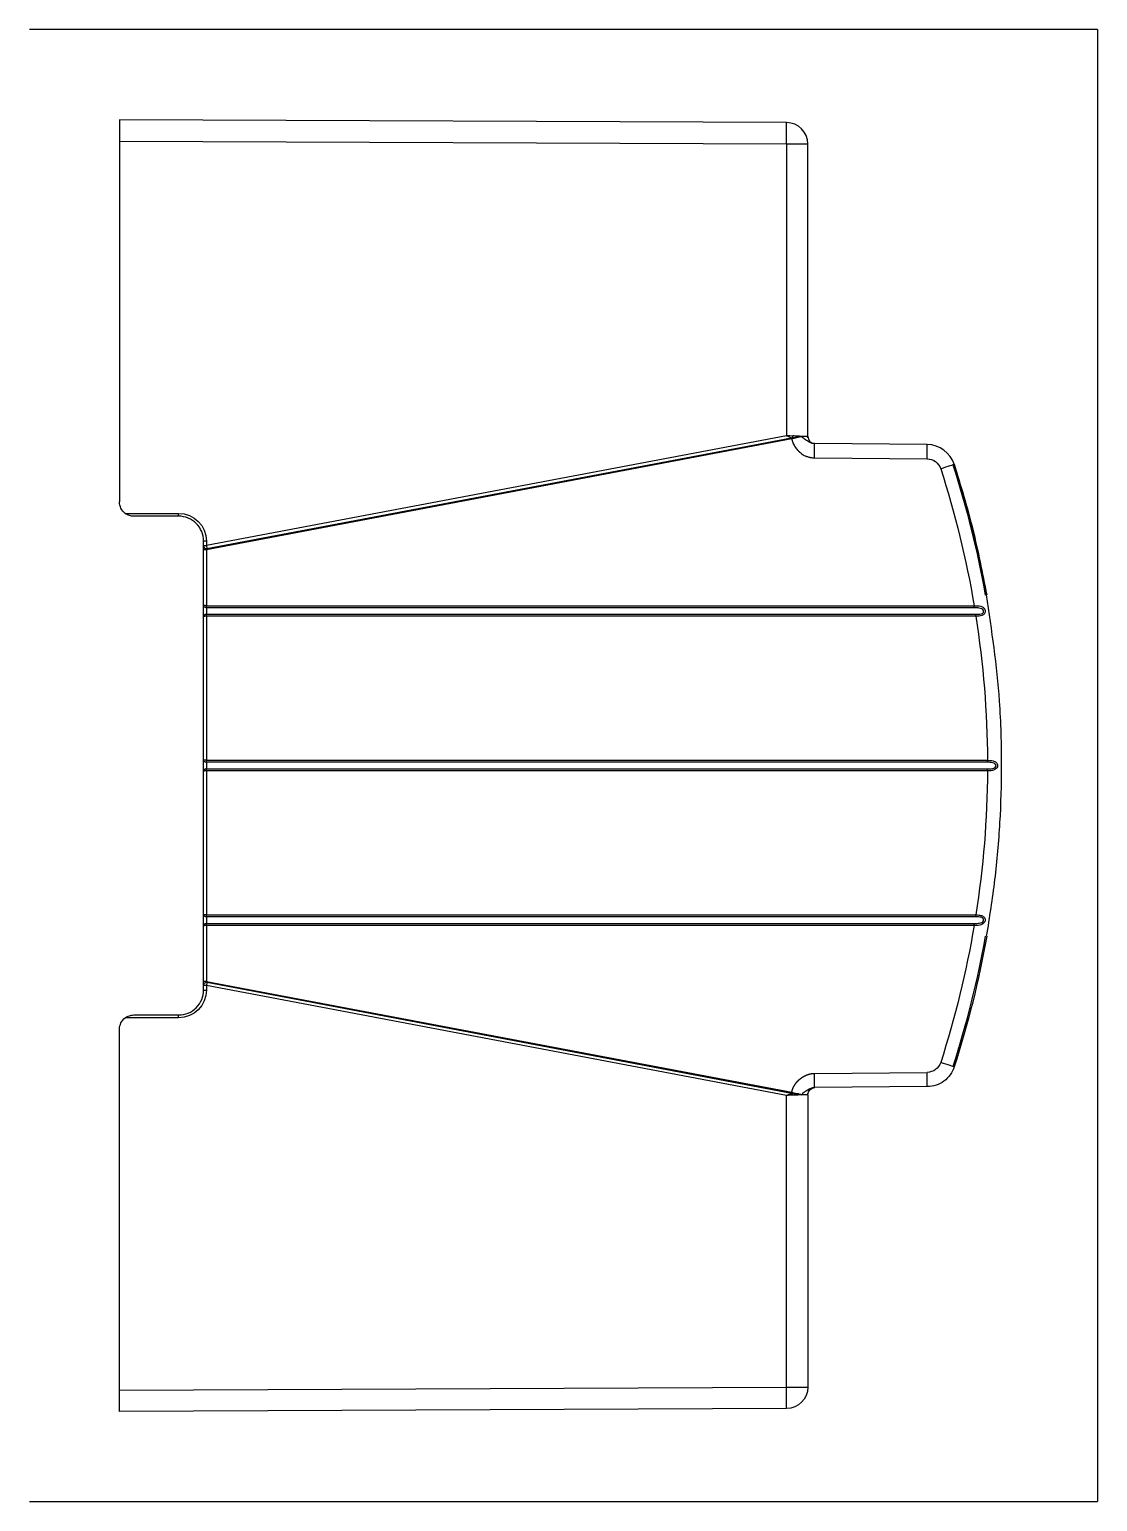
# Model space of a CAD drawing. Header units: inches. Extents: x 0 to 1189, y 0 to 841.
# Drawn here: x 729.5 to 804.8, y 188.7 to 292.6 of the extents above; entities that cross this region are included whole.
import ezdxf

# ---------------------------------------------------------------- set-up
doc = ezdxf.new("R2010")
doc.units = ezdxf.units.IN
doc.header["$MEASUREMENT"] = 0
doc.layers.add('1', color=7, linetype='Continuous', true_color=0xffffff)

msp = doc.modelspace()

# ---------------------------------------------------------------- linework, layer by layer
at = {"layer": '1', "color": 251}
for p, q in [((804.7792, 292.5577), (729.4574, 292.5577)), ((804.7792, 292.5577), (804.7792, 188.7409)), ((729.4574, 188.7409), (804.7792, 188.7409))]:
    msp.add_line(p, q, dxfattribs=at)
at = {"layer": '1', "color": 21}
for p, q in [((782.848, 285.9889), (735.8074, 286.1941)), ((735.8074, 286.1941), (735.8074, 284.6867)), ((735.8074, 284.6867), (782.8467, 284.4814)), ((735.8074, 284.6867), (735.8074, 259.235)), ((782.8467, 284.4814), (784.3489, 284.4814)), ((782.8467, 284.4814), (782.8467, 263.9049)), ((784.3489, 263.8537), (784.3489, 284.4814)), ((782.8467, 263.9049), (741.9386, 256.1531)), ((741.969, 255.9491), (783.2042, 263.7628)), ((783.2194, 263.6818), (741.9386, 255.8594)), ((792.7737, 263.282), (784.8172, 263.3514)), ((784.8172, 263.3514), (784.847, 263.3512)), ((784.8119, 262.3465), (792.7684, 262.277)), ((736.2094, 258.431), (739.9788, 258.431)), ((739.9781, 258.23), (736.8124, 258.23)), ((741.7369, 256.1531), (741.7369, 256.4713)), ((741.9386, 256.4713), (741.7369, 256.4713)), ((741.9386, 256.4713), (741.9386, 256.1531)), ((741.7369, 256.1112), (741.7369, 256.1531)), ((741.7369, 256.1531), (741.9386, 256.1531)), ((741.7369, 255.8594), (741.7369, 256.1112)), ((741.7369, 251.9519), (741.7369, 255.8594)), ((741.9386, 255.8594), (741.7369, 255.8594)), ((741.9386, 255.8594), (741.9386, 251.9194)), ((741.7369, 251.1416), (741.7369, 251.9519)), ((741.9386, 251.9194), (741.9382, 251.9194)), ((741.9383, 251.7797), (741.9382, 251.7797)), ((741.9382, 251.3139), (741.9383, 251.3139)), ((796.0747, 251.7797), (741.9383, 251.7797)), ((741.9383, 251.3139), (796.1957, 251.3139)), ((741.9386, 251.9194), (796.0751, 251.9194)), ((741.7369, 241.0476), (741.7369, 251.1416)), ((741.9386, 251.1741), (741.9382, 251.1741)), ((741.9386, 251.1741), (741.9386, 241.0152)), ((796.196, 251.1741), (741.9386, 251.1741)), ((741.7369, 240.2374), (741.7369, 241.0476)), ((741.9386, 241.0152), (741.9382, 241.0152)), ((741.9383, 240.8754), (741.9382, 240.8754)), ((797.0141, 240.8754), (741.9383, 240.8754)), ((741.9386, 241.0152), (797.0144, 241.0152)), ((741.7369, 230.1434), (741.7369, 240.2374)), ((741.9382, 240.4096), (741.9383, 240.4096)), ((741.9386, 240.2699), (741.9382, 240.2699)), ((741.9383, 240.4096), (797.0141, 240.4096)), ((741.9386, 240.2699), (741.9386, 230.1109)), ((797.0144, 240.2699), (741.9386, 240.2699)), ((741.7369, 229.3331), (741.7369, 230.1434)), ((741.9386, 230.1109), (741.9382, 230.1109)), ((741.9383, 229.9712), (741.9382, 229.9712)), ((741.9382, 229.5054), (741.9383, 229.5054)), ((796.1957, 229.9712), (741.9383, 229.9712)), ((741.9383, 229.5054), (796.0747, 229.5054)), ((741.9386, 230.1109), (796.196, 230.1109)), ((741.7369, 225.4256), (741.7369, 229.3331)), ((741.9386, 229.3656), (741.9382, 229.3656)), ((796.0751, 229.3656), (741.9386, 229.3656)), ((741.9386, 229.3656), (741.9386, 225.4256)), ((741.7369, 225.1739), (741.7369, 225.4256)), ((741.9386, 225.4256), (741.7369, 225.4256)), ((741.9386, 225.4256), (783.2194, 217.6032)), ((783.2042, 217.5222), (741.969, 225.3359)), ((741.7369, 225.1319), (741.7369, 225.1739)), ((741.9386, 225.1319), (741.7369, 225.1319)), ((741.7369, 224.8138), (741.7369, 225.1319)), ((741.7369, 224.8138), (741.9386, 224.8138)), ((782.8467, 217.3802), (741.9386, 225.1319)), ((741.9386, 225.1319), (741.9386, 224.8138)), ((739.9788, 222.854), (736.2094, 222.854)), ((736.8124, 223.055), (739.9781, 223.055)), ((735.8074, 196.5984), (735.8074, 222.05)), ((784.8119, 218.9386), (792.7684, 219.008)), ((782.8467, 196.8036), (782.8467, 217.3802)), ((784.3489, 217.4314), (784.3489, 196.8036)), ((792.7737, 218.003), (784.8172, 217.9336)), ((784.8172, 217.9336), (784.847, 217.9339)), ((735.8074, 196.5984), (782.8467, 196.8036)), ((735.8074, 195.0909), (735.8074, 196.5984)), ((782.8467, 196.8036), (784.3489, 196.8036)), ((782.848, 195.2961), (735.8074, 195.0909))]:
    msp.add_line(p, q, dxfattribs=at)
for centre, radius, start, end in [((782.8414, 284.4814), 1.5075, 0, 89.75), ((784.8514, 263.8537), 0.5025, 180, 269.5)]:
    msp.add_arc(centre, radius, start, end, dxfattribs=at)
at = {"layer": '1', "color": 21, "extrusion": (0, 0, -1)}
for centre, radius, start, end in [((-792.7596, 261.2721), 1.005, 90.500005, 162.090193), ((-728.9249, 240.6425), 68.9933, 162.090199, 169.964683), ((-728.9267, 240.6425), 68.0888, 162.090199, 170.466699), ((-736.8124, 259.235), 1.005, 306.869898, 0), ((-739.9788, 256.4713), 1.9597, 90, 180), ((-728.9267, 240.6425), 68.0887, 171.102087, 179.686407), ((-728.9267, 240.6425), 68.0888, 180.313593, 188.897913), ((-728.9267, 240.6425), 68.0887, 189.533301, 197.909801), ((-728.9249, 240.6425), 68.9933, 190.035317, 197.909801), ((-739.9788, 224.8138), 1.9597, 180, 270), ((-736.8124, 222.05), 1.005, 0, 53.130102), ((-792.7596, 220.013), 1.005, 197.909807, 269.499995), ((-784.8514, 217.4314), 0.5025, 0, 89.5), ((-782.8414, 196.8036), 1.5075, 180, 269.75)]:
    msp.add_arc(centre, radius, start, end, dxfattribs=at)
at = {"layer": '1', "color": 21}
for centre, major_axis, ratio, start_param, end_param in [((782.8414, 284.4819), (-0.0066, -1.5075), 0.00349062, 1.57082679, 3.14159265), ((783.2197, 263.6818), (0.0187, -0.0987), 0.00342962, 3.74918835, 4.7117391), ((783.224, 263.6826), (0.0184, -0.0988), 0.00738148, 3.74917331, 4.71165224), ((783.2485, 263.8871), (0.0083, -0.1505), 0.29966713, 0.71798165, 1.55437004), ((783.3083, 263.7008), (0.0241, -0.0976), 0.08495399, 3.82303013, 4.70451721), ((783.5756, 263.8728), (-0.0065, -0.1506), 0.54078359, 1.22564991, 1.59411912), ((783.6997, 263.7824), (0.0244, -0.0975), 0.44363057, 4.22428841, 4.65902338), ((783.75, 263.8594), (-0.0168, -0.1498), 0.66740656, 1.55026049, 1.64567867), ((783.9161, 263.8356), (0.0236, -0.0977), 0.63991724, 4.46229303, 4.59951158), ((784.8084, 262.3475), (0.0088, 1.005), 0.00349052, 4.71244991, 6.28318531), ((792.7649, 262.2781), (0.0088, 1.005), 0.00349056, 4.71244991, 6.28318531), ((793.7124, 261.5811), (0.9563, 0.3091), 0.00107355, 4.71571049, 6.28318531), ((739.9781, 258.431), (0, 0.201), 0.00349065, 3.14159265, 4.71238898), ((741.9379, 256.1112), (0.201, 0), 0.81613904, 3.14159265, 4.86779434), ((741.938, 251.9194), (0.0001, -0.1507), 0.00130899, 0.38439524, 1.57079529), ((741.938, 251.1741), (0.0001, 0.1507), 0.00130899, 4.71239014, 5.89879007), ((741.9381, 251.9194), (0, 0.1507), 0.00349065, 3.52598943, 4.71238898), ((741.9381, 251.1741), (0, 0.1507), 0.00349065, 4.71238898, 5.89878853), ((796.0745, 251.9194), (0, -0.1507), 0.00349065, 0.38439677, 1.57079633), ((796.1955, 251.1741), (0, 0.1507), 0.00349065, 4.71238898, 5.89878853), ((741.938, 241.0151), (0.0001, -0.1507), 0.00130899, 0.38439524, 1.57079529), ((741.9381, 241.0152), (0, 0.1507), 0.00349065, 3.52598943, 4.71238898), ((797.0139, 241.0152), (0, -0.1507), 0.00349065, 0.38439677, 1.57079633), ((741.938, 240.2699), (0.0001, 0.1507), 0.00130899, 4.71239014, 5.89879007), ((741.9381, 240.2699), (0, 0.1507), 0.00349065, 4.71238898, 5.89878853), ((797.0139, 240.2699), (0, 0.1507), 0.00349065, 4.71238898, 5.89878853), ((741.938, 230.1109), (0.0001, -0.1507), 0.00130899, 0.38439524, 1.57079529), ((741.938, 229.3656), (0.0001, 0.1507), 0.00130899, 4.71239014, 5.89879007), ((741.9381, 230.1109), (0, 0.1507), 0.00349065, 3.52598943, 4.71238898), ((741.9381, 229.3656), (0, 0.1507), 0.00349065, 4.71238898, 5.89878853), ((796.0745, 229.3656), (0, -0.1507), 0.00349065, 1.57079633, 2.75719588), ((796.1955, 230.1109), (0, 0.1507), 0.00349065, 3.52598943, 4.71238898), ((741.9379, 225.1739), (0.201, 0), 0.81613904, 1.41539097, 3.14159265), ((739.9781, 222.854), (0, 0.201), 0.00349065, 4.71238898, 6.28318531), ((793.7124, 219.7039), (0.9563, -0.3091), 0.00107355, 0, 1.56747482), ((794.5731, 219.4258), (-0.0956, 0.0309), 0.0053678, 3.14159265, 4.69578152), ((784.8084, 218.9375), (0.0088, -1.005), 0.00349052, 0, 1.5707354), ((792.7649, 219.0069), (0.0088, -1.005), 0.00349056, 0, 1.5707354), ((783.2197, 217.6032), (-0.0187, -0.0987), 0.00342962, 4.71303886, 5.67558961), ((783.224, 217.6024), (-0.0184, -0.0988), 0.00738148, 4.71312573, 5.67560466), ((783.3083, 217.5842), (-0.0241, -0.0976), 0.08495399, 4.72026075, 5.60174783), ((783.2485, 217.398), (0.0083, 0.1505), 0.29966713, 4.72881527, 5.56520366), ((783.6997, 217.5027), (-0.0244, -0.0975), 0.44363057, 4.76575458, 5.20048955), ((783.5756, 217.4122), (-0.0065, 0.1506), 0.54078359, 4.68906619, 5.0575354), ((783.9161, 217.4494), (-0.0236, -0.0977), 0.63991724, 4.82526638, 4.96248493), ((783.75, 217.4256), (-0.0168, 0.1498), 0.66740656, 4.63750664, 4.73292481), ((782.8414, 196.8031), (-0.0066, 1.5075), 0.00349062, 3.14159265, 4.71235852)]:
    msp.add_ellipse(centre, major_axis=major_axis, ratio=ratio, start_param=start_param, end_param=end_param, dxfattribs=at)
at = {"layer": '1', "color": 21, "extrusion": (0, 0, -1)}
for centre, major_axis in [((741.9379, 251.5468), (0, 0.2512)), ((741.9379, 240.6425), (0, 0.2512)), ((741.9379, 229.7383), (0, 0.2513))]:
    msp.add_ellipse(centre, major_axis=major_axis, ratio=0.00279252, start_param=0.38439694, end_param=2.75719572, dxfattribs=at)
at = {"layer": '1', "color": 21}
for points, degree in [([(783.2938, 263.8871), (783.1489, 263.8799), (782.9981, 263.8929), (782.8467, 263.9049)], 3), ([(782.8467, 263.9049), (782.9692, 263.8492), (783.0923, 263.7915), (783.2085, 263.7635)], 3), ([(783.2042, 263.7628), (783.2056, 263.7631), (783.207, 263.7634), (783.2085, 263.7636)], 3), ([(783.2085, 263.7635), (783.2338, 263.7674), (783.2591, 263.7714), (783.2844, 263.7753)], 3), ([(783.2999, 263.6996), (783.2743, 263.6939), (783.2488, 263.6882), (783.2233, 263.6825)], 3), ([(783.2844, 263.7753), (783.4035, 263.7968), (783.5288, 263.8007), (783.65, 263.8185)], 3), ([(783.6572, 263.8728), (783.5445, 263.8772), (783.4214, 263.8934), (783.2938, 263.8871)], 3), ([(783.6551, 263.7768), (783.5442, 263.7557), (783.4214, 263.7296), (783.2999, 263.6996)], 3), ([(783.65, 263.8185), (783.721, 263.8294), (783.7879, 263.8382), (783.8497, 263.8451)], 3), ([(783.8513, 263.8316), (783.7859, 263.8133), (783.7205, 263.795), (783.6551, 263.7768)], 3), ([(783.851, 263.8594), (783.7906, 263.8656), (783.7257, 263.8701), (783.6572, 263.8728)], 3), ([(783.8497, 263.8451), (783.8747, 263.8481), (783.8988, 263.8507), (783.922, 263.8531)], 3), ([(783.922, 263.8531), (783.8991, 263.8553), (783.8754, 263.8575), (783.851, 263.8594)], 3), ([(784.3476, 263.8555), (784.3516, 263.852), (784.1655, 263.8558), (783.851, 263.8594)], 3), ([(783.922, 263.8531), (783.8984, 263.8459), (783.8749, 263.8388), (783.8513, 263.8316)], 3), ([(784.3572, 263.7626), (784.3403, 263.8538)], 1), ([(783.2233, 263.6825), (783.222, 263.6823), (783.2207, 263.682), (783.2194, 263.6818)], 3), ([(794.6687, 261.8902), (794.4055, 262.7046), (793.6295, 263.2745), (792.7737, 263.282)], 3), ([(796.9582, 252.6822), (796.4069, 255.799), (795.6422, 258.8781), (794.6687, 261.8902)], 3), ([(796.9598, 228.6026), (796.4082, 225.4857), (795.6421, 222.4068), (794.6687, 219.3949)], 3), ([(783.2085, 217.5214), (783.207, 217.5217), (783.2056, 217.5219), (783.2042, 217.5222)], 3), ([(783.2844, 217.5097), (783.2591, 217.5137), (783.2338, 217.5176), (783.2085, 217.5215)], 3), ([(783.2194, 217.6032), (783.2207, 217.603), (783.222, 217.6027), (783.2233, 217.6025)], 3), ([(783.2233, 217.6025), (783.2488, 217.5968), (783.2743, 217.5912), (783.2999, 217.5855)], 3), ([(783.65, 217.4665), (783.5288, 217.4844), (783.4035, 217.4882), (783.2844, 217.5097)], 3), ([(783.2999, 217.5855), (783.4214, 217.5555), (783.5442, 217.5293), (783.6551, 217.5083)], 3), ([(783.8497, 217.4399), (783.7879, 217.4468), (783.721, 217.4556), (783.65, 217.4665)], 3), ([(783.6551, 217.5083), (783.7205, 217.49), (783.7859, 217.4717), (783.8513, 217.4535)], 3), ([(783.851, 217.4256), (783.7864, 217.4211), (783.7218, 217.4167), (783.6572, 217.4122)], 3), ([(783.922, 217.4319), (783.8988, 217.4343), (783.8747, 217.437), (783.8497, 217.4399)], 3), ([(783.922, 217.4319), (783.8991, 217.4298), (783.8755, 217.4277), (783.851, 217.4256)], 3), ([(783.8513, 217.4535), (783.8749, 217.4463), (783.8984, 217.4391), (783.922, 217.4319)], 3), ([(784.3403, 217.4313), (784.3572, 217.5224)], 1)]:
    msp.add_open_spline(points, degree=degree, dxfattribs=at)
for points, degree, knots in [([(784.8172, 263.3514), (784.6726, 263.3527), (784.5347, 263.4082), (784.3034, 263.5455), (784.2171, 263.6002), (784.0328, 263.7197), (783.9296, 263.7853), (783.922, 263.8531)], 3, [0, 0, 0, 0, 0.5, 0.5, 0.75, 0.75, 1, 1, 1, 1]), ([(783.2194, 263.6818), (783.2258, 263.6473), (783.2379, 263.5822), (783.2621, 263.5031), (783.281, 263.4479), (783.2952, 263.4085), (783.3133, 263.3652), (783.3519, 263.2798), (783.4181, 263.1568), (783.5137, 263.0165), (783.6077, 262.9041), (783.6746, 262.834), (783.7121, 262.7987), (783.729, 262.7816), (783.7512, 262.7618), (783.8245, 262.6994), (783.9394, 262.6111), (784.083, 262.5263), (784.1801, 262.4816), (784.2357, 262.4605), (784.2747, 262.4464), (784.3333, 262.4246), (784.4065, 262.4039), (784.4772, 262.3863), (784.6069, 262.3572), (784.7182, 262.3514), (784.8119, 262.3465)], 3, [0, 0, 0, 0, 0.04681975, 0.08845728, 0.11028177, 0.12477761, 0.14436641, 0.17297835, 0.24996498, 0.33066481, 0.39933924, 0.44542468, 0.46004655, 0.46807966, 0.47754363, 0.49985965, 0.59662539, 0.67069424, 0.72217486, 0.73919022, 0.75013254, 0.7776602, 0.82262758, 0.85157925, 0.87511736, 1, 1, 1, 1]), ([(794.6687, 261.8902), (795.1309, 260.3709), (796.0527, 257.341), (796.658, 254.2324), (796.9598, 252.6825)], 3, [0, 0, 0, 0, 0.50142593, 1, 1, 1, 1]), ([(736.8124, 258.23), (736.7867, 258.23), (736.7604, 258.231), (736.7087, 258.235), (736.683, 258.238), (736.6061, 258.25), (736.5552, 258.262), (736.4535, 258.2948), (736.4024, 258.3158), (736.3035, 258.3666), (736.2547, 258.397), (736.2094, 258.431)], 3, [0, 0, 0, 0, 0.125, 0.125, 0.25, 0.25, 0.5, 0.5, 0.75, 0.75, 1, 1, 1, 1]), ([(741.7369, 256.4713), (741.7369, 256.7015), (741.6911, 256.9316), (741.5149, 257.357), (741.3846, 257.5521), (741.059, 257.8777), (740.8639, 258.008), (740.4385, 258.1842), (740.2084, 258.23), (739.9781, 258.23)], 3, [0, 0, 0, 0, 0.25, 0.25, 0.5, 0.5, 0.75, 0.75, 1, 1, 1, 1]), ([(741.9386, 256.1531), (741.9448, 256.1133), (741.951, 256.0735), (741.9617, 256.0028), (741.9661, 255.972), (741.969, 255.9491)], 3, [0, 0, 0, 0, 0.5, 0.5, 1, 1, 1, 1]), ([(741.969, 255.949), (741.9675, 255.9447), (741.966, 255.9403), (741.9622, 255.929), (741.9571, 255.9136), (741.9491, 255.8905), (741.9425, 255.8709), (741.9386, 255.8594)], 3, [0, 0, 0, 0, 0.13031273, 0.2709294, 0.42215045, 0.66341522, 1, 1, 1, 1]), ([(796.9582, 228.6029), (797.1705, 229.9341), (797.5948, 232.5933), (797.9363, 236.6159), (798.058, 240.8149), (797.9033, 246.1936), (797.3215, 250.1879), (796.9582, 252.6822)], 3, [0, 0, 0, 0, 0.16709301, 0.33377816, 0.50005926, 0.68781271, 1, 1, 1, 1]), ([(741.9386, 251.9194), (741.934, 251.9194), (741.9294, 251.9195), (741.9039, 251.9197), (741.8821, 251.9206), (741.8429, 251.9232), (741.8247, 251.9251), (741.789, 251.93), (741.7721, 251.9334), (741.7612, 251.9368), (741.7568, 251.9381), (741.7479, 251.941), (741.7411, 251.9441), (741.7382, 251.9478), (741.7368, 251.9522)], 3, [0, 0, 0, 0, 0.03921322, 0.03921322, 0.24525026, 0.24525026, 0.44167703, 0.44167703, 0.69093361, 0.69093361, 0.70465438, 0.70465438, 0.92291471, 1, 1, 1, 1]), ([(741.9386, 251.7797), (741.934, 251.7797), (741.9294, 251.7798), (741.9039, 251.7812), (741.8822, 251.7856), (741.8429, 251.7997), (741.8247, 251.8094), (741.789, 251.8355), (741.7721, 251.8536), (741.7602, 251.8729), (741.7579, 251.8768), (741.7479, 251.8938), (741.7412, 251.9126), (741.7378, 251.9354), (741.7373, 251.94), (741.7371, 251.9446), (741.737, 251.9492), (741.7369, 251.9538)], 3, [0, 0, 0, 0, 0.0392861, 0.0392861, 0.2455816, 0.2455816, 0.44197749, 0.44197749, 0.69065771, 0.69065771, 0.70463275, 0.70463275, 0.920949, 0.920949, 0.990766, 0.990766, 1, 1, 1, 1]), ([(741.9386, 251.3139), (741.934, 251.3139), (741.9294, 251.3137), (741.9039, 251.3123), (741.8822, 251.3079), (741.8429, 251.2938), (741.8247, 251.2842), (741.789, 251.2581), (741.7721, 251.2399), (741.7602, 251.2206), (741.7579, 251.2167), (741.7479, 251.1997), (741.7412, 251.181), (741.7378, 251.1581), (741.7373, 251.1535), (741.7371, 251.149), (741.737, 251.1444), (741.7369, 251.1398)], 3, [0, 0, 0, 0, 0.0392861, 0.0392861, 0.2455816, 0.2455816, 0.44197749, 0.44197749, 0.6906577, 0.6906577, 0.70463275, 0.70463275, 0.920949, 0.920949, 0.990766, 0.990766, 1, 1, 1, 1]), ([(796.1957, 251.3139), (796.3202, 251.3146), (796.5124, 251.3157), (796.7385, 251.3985), (796.76, 251.6024), (796.6071, 251.7039), (796.394, 251.7781), (796.2011, 251.7791), (796.0747, 251.7797)], 3, [0, 0, 0, 0, 0.25716816, 0.39683324, 0.49246989, 0.61177756, 0.74576603, 1, 1, 1, 1]), ([(796.0751, 251.9194), (796.2372, 251.9154), (796.4863, 251.9093), (796.7514, 251.8103), (796.8746, 251.5921), (796.8342, 251.3211), (796.6375, 251.2223), (796.4163, 251.1767), (796.2726, 251.175), (796.196, 251.1741)], 3, [0, 0, 0, 0, 0.25152444, 0.38650627, 0.50202769, 0.62783415, 0.77640093, 0.88069929, 1, 1, 1, 1]), ([(741.9386, 251.1741), (741.934, 251.1741), (741.9294, 251.1741), (741.9039, 251.1738), (741.8821, 251.173), (741.8429, 251.1703), (741.8247, 251.1685), (741.789, 251.1635), (741.7721, 251.1601), (741.7612, 251.1568), (741.7568, 251.1554), (741.7479, 251.1525), (741.7411, 251.1494), (741.7382, 251.1458), (741.7368, 251.1414)], 3, [0, 0, 0, 0, 0.03921322, 0.03921322, 0.24525026, 0.24525026, 0.44167703, 0.44167703, 0.69093361, 0.69093361, 0.70465438, 0.70465438, 0.92291471, 1, 1, 1, 1]), ([(741.9386, 241.0152), (741.934, 241.0152), (741.9294, 241.0152), (741.9039, 241.0155), (741.8821, 241.0163), (741.8429, 241.019), (741.8247, 241.0208), (741.789, 241.0258), (741.7721, 241.0292), (741.7612, 241.0325), (741.7568, 241.0339), (741.7479, 241.0368), (741.7411, 241.0399), (741.7382, 241.0435), (741.7368, 241.0479)], 3, [0, 0, 0, 0, 0.03921322, 0.03921322, 0.24525026, 0.24525026, 0.44167703, 0.44167703, 0.69093361, 0.69093361, 0.70465438, 0.70465438, 0.92291471, 1, 1, 1, 1]), ([(741.9386, 240.8754), (741.934, 240.8754), (741.9294, 240.8756), (741.9039, 240.8769), (741.8822, 240.8814), (741.8429, 240.8955), (741.8247, 240.9051), (741.789, 240.9312), (741.7721, 240.9494), (741.7602, 240.9686), (741.7579, 240.9726), (741.7479, 240.9896), (741.7412, 241.0083), (741.7378, 241.0312), (741.7373, 241.0357), (741.7371, 241.0403), (741.737, 241.0449), (741.7369, 241.0495)], 3, [0, 0, 0, 0, 0.0392861, 0.0392861, 0.2455816, 0.2455816, 0.44197749, 0.44197749, 0.6906577, 0.6906577, 0.70463275, 0.70463275, 0.920949, 0.920949, 0.990766, 0.990766, 1, 1, 1, 1]), ([(797.0141, 240.4096), (797.1373, 240.4121), (797.3292, 240.416), (797.5432, 240.4809), (797.656, 240.6477), (797.5321, 240.8008), (797.3274, 240.8722), (797.1382, 240.8741), (797.0141, 240.8754)], 3, [0, 0, 0, 0, 0.25344366, 0.39475002, 0.50157112, 0.61468039, 0.74725018, 1, 1, 1, 1]), ([(797.0144, 241.0152), (797.1532, 241.0128), (797.3865, 241.0089), (797.6364, 240.8906), (797.7861, 240.6056), (797.5833, 240.3449), (797.3108, 240.2834), (797.1192, 240.2747), (797.0144, 240.2699)], 3, [0, 0, 0, 0, 0.21842756, 0.36727216, 0.50184055, 0.69566705, 0.8334216, 1, 1, 1, 1]), ([(741.9386, 240.2699), (741.934, 240.2699), (741.9294, 240.2698), (741.9039, 240.2696), (741.8821, 240.2687), (741.8429, 240.2661), (741.8247, 240.2642), (741.789, 240.2593), (741.7721, 240.2559), (741.7612, 240.2525), (741.7568, 240.2512), (741.7479, 240.2483), (741.7411, 240.2452), (741.7382, 240.2415), (741.7368, 240.2371)], 3, [0, 0, 0, 0, 0.03921322, 0.03921322, 0.24525026, 0.24525026, 0.44167703, 0.44167703, 0.69093361, 0.69093361, 0.70465438, 0.70465438, 0.92291471, 1, 1, 1, 1]), ([(741.9386, 240.4096), (741.934, 240.4096), (741.9294, 240.4095), (741.9039, 240.4081), (741.8822, 240.4037), (741.8429, 240.3896), (741.8247, 240.3799), (741.789, 240.3538), (741.7721, 240.3357), (741.7602, 240.3164), (741.7579, 240.3125), (741.7479, 240.2955), (741.7412, 240.2767), (741.7378, 240.2539), (741.7373, 240.2493), (741.7371, 240.2447), (741.737, 240.2401), (741.7369, 240.2355)], 3, [0, 0, 0, 0, 0.0392861, 0.0392861, 0.2455816, 0.2455816, 0.44197749, 0.44197749, 0.69065771, 0.69065771, 0.70463275, 0.70463275, 0.920949, 0.920949, 0.990766, 0.990766, 1, 1, 1, 1]), ([(741.9386, 230.1109), (741.934, 230.1109), (741.9294, 230.111), (741.9039, 230.1112), (741.8821, 230.1121), (741.8429, 230.1147), (741.8247, 230.1166), (741.789, 230.1215), (741.7721, 230.1249), (741.7612, 230.1283), (741.7568, 230.1296), (741.7479, 230.1325), (741.7411, 230.1356), (741.7382, 230.1393), (741.7368, 230.1437)], 3, [0, 0, 0, 0, 0.03921322, 0.03921322, 0.24525026, 0.24525026, 0.44167703, 0.44167703, 0.69093361, 0.69093361, 0.70465438, 0.70465438, 0.92291471, 1, 1, 1, 1]), ([(741.9386, 229.9712), (741.934, 229.9712), (741.9294, 229.9713), (741.9039, 229.9727), (741.8822, 229.9771), (741.8429, 229.9912), (741.8247, 230.0009), (741.789, 230.027), (741.7721, 230.0451), (741.7602, 230.0644), (741.7579, 230.0683), (741.7479, 230.0853), (741.7412, 230.1041), (741.7378, 230.1269), (741.7373, 230.1315), (741.7371, 230.1361), (741.737, 230.1407), (741.7369, 230.1453)], 3, [0, 0, 0, 0, 0.0392861, 0.0392861, 0.2455816, 0.2455816, 0.44197749, 0.44197749, 0.6906577, 0.6906577, 0.70463275, 0.70463275, 0.920949, 0.920949, 0.990766, 0.990766, 1, 1, 1, 1]), ([(741.9386, 229.5054), (741.934, 229.5054), (741.9294, 229.5052), (741.9039, 229.5038), (741.8822, 229.4994), (741.8429, 229.4853), (741.8247, 229.4757), (741.789, 229.4496), (741.7721, 229.4314), (741.7602, 229.4121), (741.7579, 229.4082), (741.7479, 229.3912), (741.7412, 229.3725), (741.7378, 229.3496), (741.7373, 229.345), (741.7371, 229.3405), (741.737, 229.3359), (741.7369, 229.3313)], 3, [0, 0, 0, 0, 0.0392861, 0.0392861, 0.2455816, 0.2455816, 0.44197749, 0.44197749, 0.69065771, 0.69065771, 0.70463275, 0.70463275, 0.920949, 0.920949, 0.990766, 0.990766, 1, 1, 1, 1]), ([(796.0747, 229.5054), (796.1984, 229.5093), (796.3899, 229.5155), (796.6204, 229.5664), (796.7615, 229.6873), (796.7319, 229.8923), (796.5059, 229.9677), (796.3193, 229.9698), (796.1957, 229.9712)], 3, [0, 0, 0, 0, 0.25312446, 0.3920477, 0.50697813, 0.6162662, 0.74566086, 1, 1, 1, 1]), ([(796.196, 230.1109), (796.3383, 230.1071), (796.5735, 230.1009), (796.8113, 229.9555), (796.8964, 229.6355), (796.5696, 229.3631), (796.2597, 229.3647), (796.0751, 229.3656)], 3, [0, 0, 0, 0, 0.22235857, 0.36765806, 0.49878257, 0.70152085, 1, 1, 1, 1]), ([(741.9386, 229.3656), (741.934, 229.3656), (741.9294, 229.3656), (741.9039, 229.3653), (741.8821, 229.3645), (741.8429, 229.3618), (741.8247, 229.36), (741.789, 229.355), (741.7721, 229.3516), (741.7612, 229.3483), (741.7568, 229.3469), (741.7479, 229.344), (741.7411, 229.3409), (741.7382, 229.3373), (741.7368, 229.3329)], 3, [0, 0, 0, 0, 0.03921322, 0.03921322, 0.24525026, 0.24525026, 0.44167703, 0.44167703, 0.69093361, 0.69093361, 0.70465438, 0.70465438, 0.92291471, 1, 1, 1, 1]), ([(741.9386, 225.4256), (741.9407, 225.4195), (741.9446, 225.408), (741.9498, 225.3924), (741.9542, 225.3796), (741.9591, 225.3654), (741.9642, 225.3501), (741.9675, 225.3405), (741.969, 225.3359)], 3, [0, 0, 0, 0, 0.18052401, 0.3371126, 0.46978103, 0.57856531, 0.8010003, 1, 1, 1, 1]), ([(741.969, 225.3359), (741.9661, 225.3131), (741.9617, 225.2822), (741.951, 225.2115), (741.9448, 225.1717), (741.9386, 225.1319)], 3, [0, 0, 0, 0, 0.5, 0.5, 1, 1, 1, 1]), ([(739.9781, 223.055), (740.2084, 223.055), (740.4385, 223.1008), (740.8639, 223.277), (741.059, 223.4074), (741.3846, 223.7329), (741.5149, 223.928), (741.6911, 224.3534), (741.7369, 224.5835), (741.7369, 224.8138)], 3, [0, 0, 0, 0, 0.25, 0.25, 0.5, 0.5, 0.75, 0.75, 1, 1, 1, 1]), ([(736.2094, 222.854), (736.2554, 222.8885), (736.3031, 222.9182), (736.4021, 222.9691), (736.4524, 222.9898), (736.6042, 223.0389), (736.7089, 223.055), (736.8124, 223.055)], 3, [0, 0, 0, 0, 0.25, 0.25, 0.5, 0.5, 1, 1, 1, 1]), ([(794.6687, 219.3949), (794.6044, 219.1957), (794.5087, 219.0067), (794.2638, 218.6673), (794.1146, 218.5168), (793.7773, 218.2691), (793.5891, 218.1718), (793.1919, 218.0396), (792.983, 218.0049), (792.7737, 218.003)], 3, [0, 0, 0, 0, 0.25, 0.25, 0.5, 0.5, 0.75, 0.75, 1, 1, 1, 1]), ([(783.2194, 217.6032), (783.2614, 217.8606), (783.413, 218.106), (783.4853, 218.223), (783.5798, 218.3313), (783.6726, 218.4377), (783.7831, 218.5306), (783.893, 218.6229), (784.0156, 218.6974), (784.1387, 218.7723), (784.2695, 218.8254), (784.4022, 218.8792), (784.5375, 218.9079), (784.6756, 218.9372), (784.8119, 218.9386)], 2, [0, 0, 0, 0.25, 0.25, 0.375, 0.375, 0.5, 0.5, 0.625, 0.625, 0.75, 0.75, 0.875, 0.875, 1, 1, 1]), ([(782.8467, 217.3802), (782.8604, 217.3864), (782.8872, 217.3986), (782.9264, 217.4164), (782.9636, 217.4329), (782.9988, 217.4482), (783.032, 217.462), (783.0632, 217.4744), (783.0923, 217.4854), (783.1194, 217.495), (783.1445, 217.5033), (783.1676, 217.5104), (783.1888, 217.5164), (783.2021, 217.5198), (783.2085, 217.5214)], 3, [0, 0, 0, 0, 0.1106407, 0.21631279, 0.31701692, 0.41275386, 0.50352457, 0.58933016, 0.67017202, 0.74605182, 0.81697161, 0.88293395, 0.94394205, 1, 1, 1, 1]), ([(783.2938, 217.398), (783.2797, 217.3985), (783.2493, 217.3996), (783.1998, 217.3994), (783.1432, 217.3981), (783.0794, 217.3955), (783.0083, 217.3916), (782.9299, 217.3865), (782.8752, 217.3823), (782.8467, 217.3802)], 3, [0, 0, 0, 0, 0.09730587, 0.20970813, 0.33727748, 0.48006185, 0.63809503, 0.81140163, 1, 1, 1, 1]), ([(783.6572, 217.4122), (783.642, 217.4112), (783.5871, 217.4076), (783.4972, 217.401), (783.3904, 217.3953), (783.3246, 217.3971), (783.2938, 217.398)], 3, [0, 0, 0, 0, 0.13353308, 0.48321989, 0.75785234, 1, 1, 1, 1]), ([(784.3489, 217.4333), (784.3516, 217.4271), (784.3043, 217.4295), (784.1334, 217.4275), (784.0072, 217.4266), (783.851, 217.4256)], 3, [0, 0, 0, 0, 0.5, 0.5, 1, 1, 1, 1]), ([(784.8167, 217.9336), (784.8119, 217.9335), (784.7957, 217.9333), (784.7507, 217.9304), (784.6631, 217.9163), (784.5015, 217.8619), (784.313, 217.7511), (784.1369, 217.6309), (783.9858, 217.5472), (783.9379, 217.4608), (783.922, 217.4319)], 3, [0, 0, 0, 0, 0.01245029, 0.04189781, 0.11282912, 0.23808295, 0.49969572, 0.75160927, 0.91711165, 1, 1, 1, 1])]:
    msp.add_open_spline(points, degree=degree, knots=knots, dxfattribs=at)

doc.saveas('drawing.dxf')
